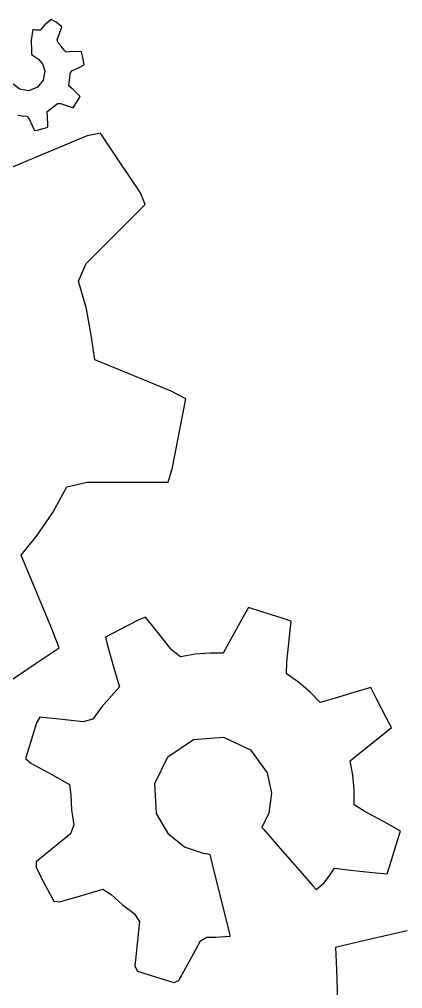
# Model space of a CAD drawing. Header units: metres. Extents: x 1284 to 1630, y 1792 to 2073.
# Drawn here: x 1459.25 to 1464.04, y 1883.25 to 1895.35 of the extents above; entities that cross this region are included whole.
import ezdxf

# ---------------------------------------------------------------- set-up
doc = ezdxf.new("R2010")
doc.units = ezdxf.units.M

msp = doc.modelspace()

# ---------------------------------------------------------------- linework, layer by layer
at = {"layer": 'COMPONENT0'}
for p, q in [((1459.572, 1895.282, 0.001), (1459.514, 1895.216, 0.001)), ((1459.649, 1895.349, 0.001), (1459.572, 1895.282, 0.001)), ((1459.713, 1895.312, 0.001), (1459.649, 1895.349, 0.001)), ((1459.781, 1895.255, 0.001), (1459.713, 1895.312, 0.001)), ((1459.419, 1895.222, 0.001), (1459.401, 1895.089, 0.001)), ((1459.453, 1895.216, 0.001), (1459.419, 1895.222, 0.001)), ((1459.514, 1895.216, 0.001), (1459.453, 1895.216, 0.001)), ((1459.725, 1895.092, 0.001), (1459.753, 1895.174, 0.001)), ((1459.753, 1895.174, 0.001), (1459.781, 1895.255, 0.001)), ((1459.401, 1895.089, 0.001), (1459.404, 1894.951, 0.001)), ((1459.738, 1895.057, 0.001), (1459.725, 1895.092, 0.001)), ((1459.775, 1895.014, 0.001), (1459.738, 1895.057, 0.001)), ((1459.404, 1894.951, 0.001), (1459.404, 1894.914, 0.001)), ((1459.404, 1894.914, 0.001), (1459.428, 1894.893, 0.001)), ((1459.808, 1894.967, 0.001), (1459.775, 1895.014, 0.001)), ((1459.835, 1894.941, 0.001), (1459.808, 1894.967, 0.001)), ((1459.918, 1894.946, 0.001), (1459.835, 1894.941, 0.001)), ((1460.028, 1894.943, 0.001), (1459.918, 1894.946, 0.001)), ((1460.046, 1894.876, 0.001), (1460.028, 1894.943, 0.001)), ((1459.428, 1894.893, 0.001), (1459.493, 1894.853, 0.001)), ((1459.493, 1894.853, 0.001), (1459.542, 1894.793, 0.001)), ((1459.542, 1894.793, 0.001), (1459.569, 1894.705, 0.001)), ((1460.061, 1894.781, 0.001), (1460.046, 1894.876, 0.001)), ((1459.569, 1894.705, 0.001), (1459.551, 1894.591, 0.001)), ((1459.883, 1894.618, 0.001), (1459.887, 1894.675, 0.001)), ((1459.887, 1894.675, 0.001), (1459.907, 1894.707, 0.001)), ((1459.907, 1894.707, 0.001), (1459.989, 1894.746, 0.001)), ((1459.989, 1894.746, 0.001), (1460.061, 1894.781, 0.001)), ((1459.255, 1894.477, 0.001), (1459.165, 1894.547, 0.001)), ((1459.551, 1894.591, 0.001), (1459.479, 1894.502, 0.001)), ((1459.87, 1894.521, 0.001), (1459.874, 1894.562, 0.001)), ((1459.874, 1894.562, 0.001), (1459.883, 1894.618, 0.001)), ((1459.369, 1894.459, 0.001), (1459.255, 1894.477, 0.001)), ((1459.479, 1894.502, 0.001), (1459.369, 1894.459, 0.001)), ((1459.928, 1894.47, 0.001), (1459.87, 1894.521, 0.001)), ((1460.013, 1894.387, 0.001), (1459.928, 1894.47, 0.001)), ((1459.923, 1894.245, 0.001), (1459.98, 1894.331, 0.001)), ((1459.98, 1894.331, 0.001), (1460.013, 1894.387, 0.001)), ((1459.6, 1894.201, 0.001), (1459.637, 1894.227, 0.001)), ((1459.604, 1894.13, 0.001), (1459.6, 1894.201, 0.001)), ((1459.637, 1894.227, 0.001), (1459.684, 1894.26, 0.001)), ((1459.684, 1894.26, 0.001), (1459.727, 1894.298, 0.001)), ((1459.727, 1894.298, 0.001), (1459.765, 1894.3, 0.001)), ((1459.765, 1894.3, 0.001), (1459.853, 1894.269, 0.001)), ((1459.853, 1894.269, 0.001), (1459.923, 1894.245, 0.001)), ((1459.232, 1894.153, 0.001), (1459.289, 1894.144, 0.001)), ((1459.289, 1894.144, 0.001), (1459.347, 1894.141, 0.001)), ((1459.347, 1894.141, 0.001), (1459.373, 1894.108, 0.001)), ((1459.373, 1894.108, 0.001), (1459.414, 1894.023, 0.001)), ((1459.609, 1894.036, 0.001), (1459.604, 1894.13, 0.001)), ((1459.414, 1894.023, 0.001), (1459.443, 1893.962, 0.001)), ((1459.443, 1893.962, 0.001), (1459.473, 1893.967, 0.001)), ((1459.473, 1893.967, 0.001), (1459.551, 1893.988, 0.001)), ((1459.551, 1893.988, 0.001), (1459.609, 1894.003, 0.001)), ((1459.609, 1894.003, 0.001), (1459.609, 1894.036, 0.001)), ((1460.099, 1893.896, 0.001), (1459.571, 1893.676, 0.001)), ((1460.266, 1893.929, 0.001), (1460.099, 1893.896, 0.001)), ((1460.491, 1893.594, 0.001), (1460.266, 1893.929, 0.001)), ((1459.571, 1893.676, 0.001), (1459.125, 1893.49, 0.001)), ((1460.765, 1893.185, 0.001), (1460.491, 1893.594, 0.001)), ((1460.822, 1893.039, 0.001), (1460.765, 1893.185, 0.001)), ((1460.495, 1892.712, 0.001), (1460.822, 1893.039, 0.001)), ((1460.086, 1892.302, 0.001), (1460.495, 1892.712, 0.001)), ((1459.991, 1892.081, 0.001), (1460.086, 1892.302, 0.001)), ((1460.09, 1891.738, 0.001), (1459.991, 1892.081, 0.001)), ((1460.152, 1891.383, 0.001), (1460.09, 1891.738, 0.001)), ((1460.196, 1891.101, 0.001), (1460.152, 1891.383, 0.001)), ((1460.605, 1890.933, 0.001), (1460.196, 1891.101, 0.001)), ((1461.147, 1890.71, 0.001), (1460.605, 1890.933, 0.001)), ((1461.333, 1890.616, 0.001), (1461.147, 1890.71, 0.001)), ((1461.262, 1890.253, 0.001), (1461.333, 1890.616, 0.001)), ((1461.164, 1889.758, 0.001), (1461.262, 1890.253, 0.001)), ((1461.113, 1889.575, 0.001), (1461.164, 1889.758, 0.001)), ((1459.672, 1889.197, 0.001), (1459.845, 1889.516, 0.001)), ((1459.845, 1889.516, 0.001), (1460.101, 1889.574, 0.001)), ((1460.101, 1889.574, 0.001), (1460.692, 1889.575, 0.001)), ((1460.692, 1889.575, 0.001), (1461.113, 1889.575, 0.001)), ((1459.468, 1888.902, 0.001), (1459.672, 1889.197, 0.001)), ((1459.275, 1888.663, 0.001), (1459.468, 1888.902, 0.001)), ((1459.428, 1888.295, 0.001), (1459.275, 1888.663, 0.001)), ((1459.657, 1887.745, 0.001), (1459.428, 1888.295, 0.001)), ((1460.827, 1887.891, 0.001), (1460.735, 1887.853, 0.001)), ((1460.964, 1887.72, 0.001), (1460.827, 1887.891, 0.001)), ((1462.048, 1887.895, 0.001), (1461.899, 1887.622, 0.001)), ((1462.115, 1888.01, 0.001), (1462.048, 1887.895, 0.001)), ((1462.28, 1887.958, 0.001), (1462.115, 1888.01, 0.001)), ((1462.534, 1887.878, 0.001), (1462.28, 1887.958, 0.001)), ((1460.735, 1887.853, 0.001), (1460.502, 1887.731, 0.001)), ((1462.648, 1887.84, 0.001), (1462.534, 1887.878, 0.001)), ((1462.627, 1887.646, 0.001), (1462.648, 1887.84, 0.001)), ((1459.751, 1887.507, 0.001), (1459.657, 1887.745, 0.001)), ((1460.502, 1887.731, 0.001), (1460.33, 1887.642, 0.001)), ((1461.157, 1887.479, 0.001), (1460.964, 1887.72, 0.001)), ((1460.33, 1887.642, 0.001), (1460.353, 1887.535, 0.001)), ((1460.353, 1887.535, 0.001), (1460.438, 1887.241, 0.001)), ((1461.899, 1887.622, 0.001), (1461.799, 1887.439, 0.001)), ((1462.593, 1887.334, 0.001), (1462.627, 1887.646, 0.001)), ((1459.476, 1887.323, 0.001), (1459.751, 1887.507, 0.001)), ((1461.265, 1887.393, 0.001), (1461.157, 1887.479, 0.001)), ((1461.451, 1887.427, 0.001), (1461.265, 1887.393, 0.001)), ((1461.638, 1887.44, 0.001), (1461.451, 1887.427, 0.001)), ((1461.799, 1887.439, 0.001), (1461.638, 1887.44, 0.001)), ((1459.051, 1887.038, 0.001), (1459.476, 1887.323, 0.001)), ((1462.589, 1887.181, 0.001), (1462.593, 1887.334, 0.001)), ((1460.438, 1887.241, 0.001), (1460.503, 1887.019, 0.001)), ((1462.742, 1887.077, 0.001), (1462.589, 1887.181, 0.001)), ((1462.885, 1886.955, 0.001), (1462.742, 1887.077, 0.001)), ((1460.503, 1887.019, 0.001), (1460.403, 1886.909, 0.001)), ((1463.009, 1886.825, 0.001), (1462.885, 1886.955, 0.001)), ((1463.487, 1886.965, 0.001), (1463.184, 1886.876, 0.001)), ((1463.642, 1887.01, 0.001), (1463.487, 1886.965, 0.001)), ((1463.711, 1886.877, 0.001), (1463.642, 1887.01, 0.001)), ((1460.403, 1886.909, 0.001), (1460.278, 1886.768, 0.001)), ((1463.184, 1886.876, 0.001), (1463.009, 1886.825, 0.001)), ((1463.835, 1886.639, 0.001), (1463.711, 1886.877, 0.001)), ((1460.278, 1886.768, 0.001), (1460.171, 1886.616, 0.001)), ((1459.468, 1886.572, 0.001), (1459.39, 1886.327, 0.001)), ((1459.509, 1886.643, 0.001), (1459.468, 1886.572, 0.001)), ((1459.749, 1886.616, 0.001), (1459.509, 1886.643, 0.001)), ((1460.049, 1886.583, 0.001), (1459.749, 1886.616, 0.001)), ((1460.171, 1886.616, 0.001), (1460.049, 1886.583, 0.001)), ((1463.901, 1886.511, 0.001), (1463.835, 1886.639, 0.001)), ((1463.77, 1886.405, 0.001), (1463.901, 1886.511, 0.001)), ((1459.39, 1886.327, 0.001), (1459.327, 1886.126, 0.001)), ((1461.106, 1886.147, 0.001), (1461.427, 1886.365, 0.001)), ((1461.427, 1886.365, 0.001), (1461.802, 1886.393, 0.001)), ((1461.802, 1886.393, 0.001), (1462.139, 1886.235, 0.001)), ((1463.524, 1886.208, 0.001), (1463.77, 1886.405, 0.001)), ((1462.139, 1886.235, 0.001), (1462.349, 1885.947, 0.001)), ((1463.386, 1886.098, 0.001), (1463.524, 1886.208, 0.001)), ((1459.327, 1886.126, 0.001), (1459.395, 1886.068, 0.001)), ((1460.944, 1885.813, 0.001), (1461.106, 1886.147, 0.001)), ((1463.421, 1885.918, 0.001), (1463.386, 1886.098, 0.001)), ((1459.395, 1886.068, 0.001), (1459.657, 1885.925, 0.001)), ((1459.657, 1885.925, 0.001), (1459.878, 1885.803, 0.001)), ((1462.349, 1885.947, 0.001), (1462.404, 1885.693, 0.001)), ((1463.437, 1885.733, 0.001), (1463.421, 1885.918, 0.001)), ((1459.878, 1885.803, 0.001), (1459.895, 1885.671, 0.001)), ((1460.967, 1885.438, 0.001), (1460.944, 1885.813, 0.001)), ((1463.434, 1885.548, 0.001), (1463.437, 1885.733, 0.001)), ((1459.895, 1885.671, 0.001), (1459.905, 1885.486, 0.001)), ((1462.404, 1885.693, 0.001), (1462.368, 1885.443, 0.001)), ((1459.905, 1885.486, 0.001), (1459.934, 1885.3, 0.001)), ((1463.57, 1885.465, 0.001), (1463.434, 1885.548, 0.001)), ((1461.118, 1885.176, 0.001), (1460.967, 1885.438, 0.001)), ((1462.368, 1885.443, 0.001), (1462.284, 1885.265, 0.001)), ((1463.847, 1885.313, 0.001), (1463.57, 1885.465, 0.001)), ((1459.934, 1885.3, 0.001), (1459.893, 1885.185, 0.001)), ((1462.284, 1885.265, 0.001), (1462.306, 1885.24, 0.001)), ((1462.306, 1885.24, 0.001), (1462.513, 1885.003, 0.001)), ((1464.014, 1885.221, 0.001), (1463.847, 1885.313, 0.001)), ((1459.893, 1885.185, 0.001), (1459.664, 1885.001, 0.001)), ((1461.317, 1885.02, 0.001), (1461.118, 1885.176, 0.001)), ((1463.977, 1885.101, 0.001), (1464.014, 1885.221, 0.001)), ((1459.664, 1885.001, 0.001), (1459.46, 1884.838, 0.001)), ((1461.554, 1884.94, 0.001), (1461.317, 1885.02, 0.001)), ((1462.513, 1885.003, 0.001), (1462.786, 1884.69, 0.001)), ((1463.897, 1884.845, 0.001), (1463.977, 1885.101, 0.001)), ((1461.636, 1884.927, 0.001), (1461.554, 1884.94, 0.001)), ((1461.645, 1884.893, 0.001), (1461.636, 1884.927, 0.001)), ((1461.674, 1884.776, 0.001), (1461.645, 1884.893, 0.001)), ((1459.46, 1884.838, 0.001), (1459.462, 1884.767, 0.001)), ((1459.462, 1884.767, 0.001), (1459.576, 1884.547, 0.001)), ((1461.782, 1884.339, 0.001), (1461.674, 1884.776, 0.001)), ((1463.131, 1884.671, 0.001), (1463.189, 1884.756, 0.001)), ((1463.189, 1884.756, 0.001), (1463.392, 1884.734, 0.001)), ((1463.847, 1884.686, 0.001), (1463.897, 1884.845, 0.001)), ((1462.786, 1884.69, 0.001), (1462.893, 1884.567, 0.001)), ((1463.062, 1884.576, 0.001), (1463.131, 1884.671, 0.001)), ((1463.392, 1884.734, 0.001), (1463.705, 1884.699, 0.001)), ((1463.705, 1884.699, 0.001), (1463.847, 1884.686, 0.001)), ((1459.576, 1884.547, 0.001), (1459.681, 1884.345, 0.001)), ((1462.893, 1884.567, 0.001), (1462.92, 1884.536, 0.001)), ((1462.92, 1884.536, 0.001), (1462.959, 1884.491, 0.001)), ((1462.959, 1884.491, 0.001), (1463.062, 1884.576, 0.001)), ((1459.755, 1884.336, 0.001), (1460.033, 1884.417, 0.001)), ((1460.033, 1884.417, 0.001), (1460.293, 1884.494, 0.001)), ((1460.293, 1884.494, 0.001), (1460.401, 1884.429, 0.001)), ((1460.401, 1884.429, 0.001), (1460.538, 1884.303, 0.001)), ((1459.681, 1884.345, 0.001), (1459.755, 1884.336, 0.001)), ((1460.538, 1884.303, 0.001), (1460.687, 1884.193, 0.001)), ((1461.876, 1883.96, 0.001), (1461.782, 1884.339, 0.001)), ((1460.687, 1884.193, 0.001), (1460.755, 1884.094, 0.001)), ((1460.755, 1884.094, 0.001), (1460.724, 1883.813, 0.001)), ((1461.708, 1883.897, 0.001), (1461.822, 1883.903, 0.001)), ((1461.822, 1883.903, 0.001), (1461.888, 1883.911, 0.001)), ((1461.888, 1883.911, 0.001), (1461.876, 1883.96, 0.001)), ((1464.1, 1883.977, 0.001), (1463.517, 1883.841, 0.001)), ((1460.724, 1883.813, 0.001), (1460.693, 1883.535, 0.001)), ((1461.378, 1883.598, 0.001), (1461.516, 1883.85, 0.001)), ((1461.516, 1883.85, 0.001), (1461.595, 1883.898, 0.001)), ((1461.595, 1883.898, 0.001), (1461.708, 1883.897, 0.001)), ((1463.517, 1883.841, 0.001), (1463.204, 1883.768, 0.001)), ((1463.204, 1883.768, 0.001), (1463.214, 1883.495, 0.001)), ((1461.246, 1883.356, 0.001), (1461.378, 1883.598, 0.001)), ((1460.693, 1883.535, 0.001), (1460.727, 1883.474, 0.001)), ((1460.727, 1883.474, 0.001), (1460.953, 1883.403, 0.001)), ((1463.214, 1883.495, 0.001), (1463.231, 1882.985, 0.001)), ((1460.953, 1883.403, 0.001), (1461.182, 1883.331, 0.001)), ((1461.182, 1883.331, 0.001), (1461.246, 1883.356, 0.001))]:
    msp.add_line(p, q, dxfattribs=at)

doc.saveas('drawing.dxf')
